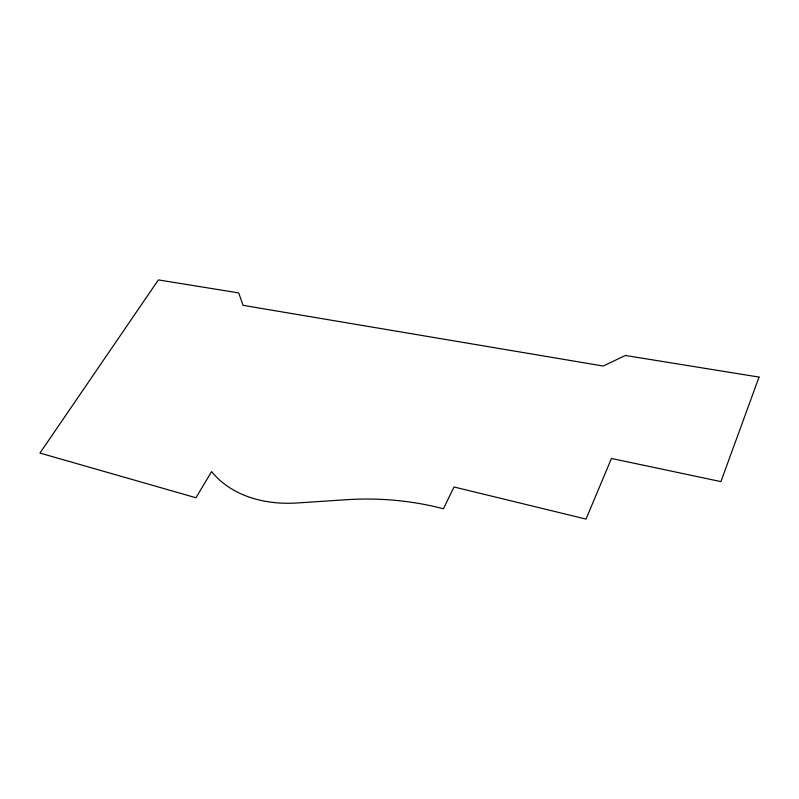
<?xml version="1.0" encoding="UTF-8"?>
<svg xmlns="http://www.w3.org/2000/svg" width="799" height="799" viewBox="0 0 799 799"><rect width="100%" height="100%" fill="white"/><g stroke="black" fill="none" stroke-linecap="round" stroke-linejoin="round"><path stroke-width="1.2" d="M759.05 377.098L720.918 481.617L611.445 458.456L586.027 519.09L454.002 486.981L443.425 508.773A398.721 338.756 -63.3 0 0 345.937 499.745L297.428 502.951A137.867 99.326 -30.6 0 1 211.605 471.63L195.945 497.757L39.95 453.063L158.382 279.91L238.701 292.903L243.046 305.338L603.225 366.032L625.387 355.475L759.05 377.098"/></g></svg>
